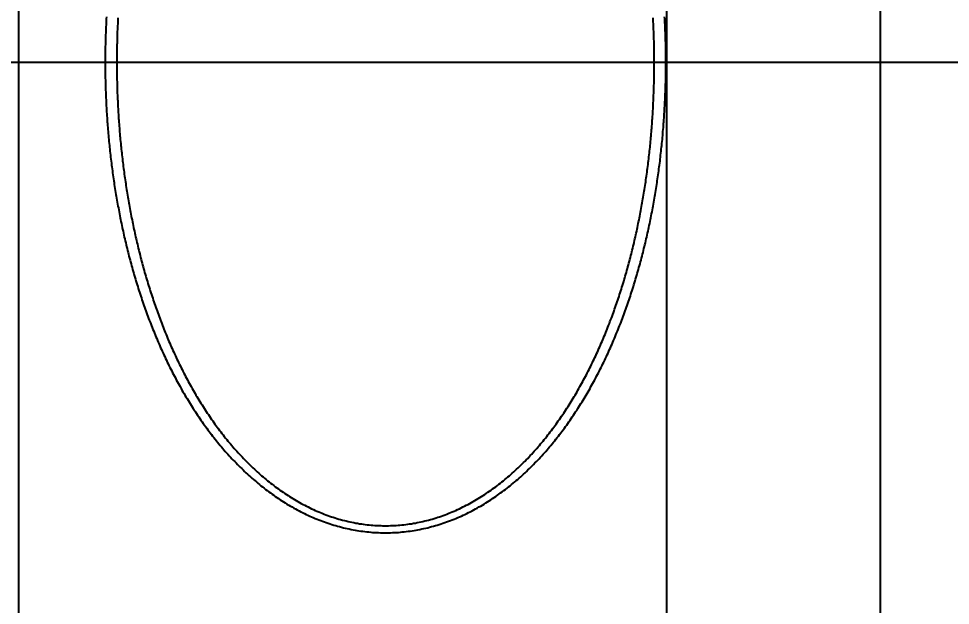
# Model space of a CAD drawing. Header units: millimetres. Extents: x 0 to 3800, y -67 to 2530.
# Drawn here: x 2298.69 to 2311.48, y 1457.56 to 1465.61 of the extents above; entities that cross this region are included whole.
import ezdxf
from ezdxf.lldxf.tags import DXFTag

# ---------------------------------------------------------------- set-up
doc = ezdxf.new("R2010")
doc.units = ezdxf.units.MM
for name, color, linetype in [('내부선 및 부속', 4, 'Continuous'), ('중심선', 1, 'DASHED'), ('치수선', 7, 'Continuous')]:
    doc.layers.add(name, color=color, linetype=linetype)
doc.styles.add('____', font='')
doc.styles.get('____').set_extended_font_data('굴림')
tags = doc.linetypes.add('DASHDOT', pattern=[70, 31, -13, 13, -13]).pattern_tags.tags
tags[10:11] = [DXFTag(74, 4), DXFTag(75, 0), DXFTag(340, '0'), DXFTag(46, 0.0), DXFTag(50, 0.0), DXFTag(44, 0.0), DXFTag(45, 0.0)]
tags[8:9] = [DXFTag(74, 4), DXFTag(75, 0), DXFTag(340, '0'), DXFTag(46, 0.0), DXFTag(50, 0.0), DXFTag(44, 0.0), DXFTag(45, 0.0)]
tags[6:7] = [DXFTag(74, 4), DXFTag(75, 0), DXFTag(340, '0'), DXFTag(46, 0.0), DXFTag(50, 0.0), DXFTag(44, 0.0), DXFTag(45, 0.0)]
tags[4:5] = [DXFTag(74, 4), DXFTag(75, 0), DXFTag(340, '0'), DXFTag(46, 0.0), DXFTag(50, 0.0), DXFTag(44, 0.0), DXFTag(45, 0.0)]
tags = doc.linetypes.add('DASHED', pattern=[25.72, 12.86, -12.86]).pattern_tags.tags
tags[6:7] = [DXFTag(74, 4), DXFTag(75, 0), DXFTag(340, '0'), DXFTag(46, 0.0), DXFTag(50, 0.0), DXFTag(44, 0.0), DXFTag(45, 0.0)]
tags[4:5] = [DXFTag(74, 4), DXFTag(75, 0), DXFTag(340, '0'), DXFTag(46, 0.0), DXFTag(50, 0.0), DXFTag(44, 0.0), DXFTag(45, 0.0)]
doc.dimstyles.new('MSADIM', dxfattribs={"dimtxt": 33, "dimasz": 17, "dimexe": 10, "dimexo": 7.5, "dimgap": 10, "dimtad": 0, "dimtih": 1, "dimtoh": 1, "dimdec": 0, "dimzin": 1, "dimdsep": 46, "dimtxsty": '____', "dimcen": 11.25, "dimadec": 0, "dimazin": 0, "dimtfac": 1, "dimtdec": 0, "dimtix": 1, "dimtmove": 0, "dimatfit": 3, "dimfxl": 1, "dimtolj": 1, "dimtzin": 1, "dimarcsym": 0})

# ---------------------------------------------------------------- blocks, each defined once
blk = doc.blocks.new('*D35')
at = {"layer": '치수선', "color": 0, "linetype": 'Continuous', "lineweight": -2, "transparency": 16777216}
for p, q in [((2924.524, 1577.512), (2924.524, 1252.002)), ((2244.524, 1269.502), (2244.524, 1272.002)), ((2261.524, 1262.002), (2547.243, 1262.002)), ((2907.524, 1262.002), (2621.804, 1262.002))]:
    blk.add_line(p, q, dxfattribs=at)
at = {"layer": '치수선', "color": 0, "linetype": 'Continuous', "transparency": 16777216}
for points in [[(2261.524, 1264.835), (2261.524, 1259.168), (2244.524, 1262.002)], [(2907.524, 1264.835), (2907.524, 1259.168), (2924.524, 1262.002)]]:
    blk.add_solid(points, dxfattribs=at)
at = {"layer": '치수선', "color": 0, "linetype": 'Continuous', "transparency": 16777216, "insert": (2584.524, 1262.002), "char_height": 25, "attachment_point": 5, "style": '____'}
blk.add_mtext('\\A1;680', dxfattribs=at)

msp = doc.modelspace()

# ---------------------------------------------------------------- linework, layer by layer
at = {"layer": '내부선 및 부속', "linetype": 'Continuous'}
for p, q in [((2307.589, 1445.561), (2307.589, 1484.462)), ((2310.52, 1445.705), (2310.52, 1484.318)), ((2298.694, 1483.583), (2298.694, 1446.441))]:
    msp.add_line(p, q, dxfattribs=at)
at = {"layer": '내부선 및 부속', "linetype": 'Continuous', "flags": 128}
for points in [[(2299.898, 1465.636), (2299.897, 1465.609), (2299.896, 1465.582), (2299.894, 1465.555), (2299.893, 1465.528), (2299.892, 1465.5), (2299.891, 1465.473), (2299.89, 1465.446), (2299.889, 1465.419), (2299.888, 1465.392), (2299.887, 1465.365), (2299.886, 1465.338), (2299.885, 1465.31), (2299.885, 1465.283), (2299.884, 1465.256), (2299.883, 1465.229), (2299.883, 1465.202), (2299.883, 1465.202), (2299.883, 1465.175), (2299.882, 1465.148), (2299.882, 1465.121), (2299.882, 1465.093), (2299.882, 1465.066), (2299.881, 1465.039), (2299.881, 1465.012), (2299.881, 1465.012)], [(2300.057, 1465.622), (2300.055, 1465.595), (2300.054, 1465.569), (2300.053, 1465.542), (2300.051, 1465.516), (2300.05, 1465.489), (2300.049, 1465.463), (2300.048, 1465.436), (2300.047, 1465.41), (2300.046, 1465.383), (2300.046, 1465.357), (2300.045, 1465.33), (2300.044, 1465.304), (2300.044, 1465.277), (2300.043, 1465.251), (2300.043, 1465.224), (2300.042, 1465.198), (2300.042, 1465.198), (2300.042, 1465.171), (2300.041, 1465.145), (2300.041, 1465.118), (2300.041, 1465.092), (2300.041, 1465.065), (2300.041, 1465.039), (2300.041, 1465.012), (2300.041, 1465.012)], [(2307.415, 1465.012), (2307.415, 1465.039), (2307.415, 1465.065), (2307.414, 1465.092), (2307.414, 1465.118), (2307.414, 1465.145), (2307.414, 1465.171), (2307.413, 1465.198), (2307.413, 1465.224), (2307.412, 1465.251), (2307.412, 1465.277), (2307.411, 1465.304), (2307.41, 1465.33), (2307.41, 1465.357), (2307.409, 1465.383), (2307.408, 1465.41), (2307.407, 1465.436), (2307.406, 1465.463), (2307.405, 1465.489), (2307.404, 1465.516), (2307.403, 1465.542), (2307.401, 1465.569), (2307.4, 1465.595), (2307.399, 1465.622)], [(2307.574, 1465.012), (2307.574, 1465.039), (2307.574, 1465.066), (2307.573, 1465.093), (2307.573, 1465.121), (2307.573, 1465.148), (2307.573, 1465.175), (2307.572, 1465.202), (2307.572, 1465.229), (2307.571, 1465.256), (2307.571, 1465.283), (2307.57, 1465.31), (2307.569, 1465.338), (2307.568, 1465.365), (2307.568, 1465.392), (2307.567, 1465.419), (2307.566, 1465.446), (2307.565, 1465.473), (2307.563, 1465.5), (2307.562, 1465.528), (2307.561, 1465.555), (2307.56, 1465.582), (2307.558, 1465.609), (2307.557, 1465.636)], [(2299.881, 1465.012), (2299.881, 1464.985), (2299.882, 1464.958), (2299.882, 1464.931), (2299.882, 1464.904), (2299.882, 1464.876), (2299.883, 1464.849), (2299.883, 1464.822), (2299.883, 1464.795), (2299.884, 1464.768), (2299.885, 1464.741), (2299.885, 1464.714), (2299.886, 1464.686), (2299.887, 1464.659), (2299.888, 1464.632), (2299.889, 1464.605), (2299.89, 1464.578), (2299.891, 1464.551), (2299.892, 1464.524), (2299.893, 1464.496), (2299.894, 1464.469), (2299.896, 1464.442), (2299.897, 1464.415), (2299.898, 1464.388), (2299.9, 1464.361), (2299.901, 1464.334), (2299.903, 1464.307), (2299.905, 1464.279), (2299.907, 1464.252), (2299.908, 1464.225), (2299.91, 1464.198), (2299.912, 1464.171), (2299.914, 1464.144), (2299.917, 1464.117), (2299.919, 1464.09), (2299.921, 1464.063), (2299.923, 1464.036), (2299.926, 1464.009), (2299.928, 1463.982), (2299.931, 1463.954), (2299.933, 1463.927), (2299.936, 1463.9), (2299.939, 1463.873), (2299.941, 1463.846), (2299.944, 1463.819), (2299.947, 1463.792), (2299.95, 1463.765), (2299.953, 1463.738), (2299.956, 1463.711), (2299.959, 1463.684), (2299.963, 1463.657), (2299.966, 1463.63), (2299.969, 1463.603), (2299.973, 1463.576), (2299.976, 1463.549), (2299.98, 1463.523), (2299.984, 1463.496), (2299.987, 1463.469), (2299.991, 1463.442), (2299.995, 1463.415), (2299.999, 1463.388), (2300.003, 1463.361), (2300.007, 1463.334), (2300.011, 1463.307), (2300.016, 1463.281), (2300.02, 1463.254), (2300.024, 1463.227), (2300.029, 1463.2), (2300.033, 1463.173), (2300.038, 1463.147), (2300.042, 1463.12), (2300.047, 1463.093), (2300.052, 1463.066), (2300.057, 1463.04), (2300.062, 1463.013), (2300.067, 1462.986), (2300.072, 1462.96), (2300.077, 1462.933), (2300.082, 1462.906), (2300.087, 1462.88), (2300.093, 1462.853), (2300.098, 1462.826), (2300.104, 1462.8), (2300.109, 1462.773), (2300.115, 1462.747), (2300.121, 1462.72), (2300.126, 1462.694), (2300.132, 1462.667), (2300.138, 1462.641), (2300.144, 1462.614), (2300.15, 1462.588), (2300.156, 1462.561), (2300.163, 1462.535), (2300.169, 1462.509), (2300.175, 1462.482), (2300.182, 1462.456), (2300.188, 1462.43), (2300.195, 1462.403), (2300.202, 1462.377), (2300.208, 1462.351), (2300.215, 1462.324), (2300.215, 1462.324), (2300.222, 1462.298), (2300.229, 1462.272), (2300.236, 1462.246), (2300.244, 1462.22), (2300.251, 1462.194), (2300.258, 1462.167), (2300.265, 1462.141), (2300.273, 1462.115), (2300.281, 1462.089), (2300.288, 1462.063), (2300.296, 1462.037), (2300.304, 1462.011), (2300.312, 1461.985), (2300.32, 1461.959), (2300.328, 1461.933), (2300.336, 1461.907), (2300.344, 1461.882), (2300.352, 1461.856), (2300.361, 1461.83), (2300.369, 1461.804), (2300.378, 1461.778), (2300.386, 1461.753), (2300.395, 1461.727), (2300.404, 1461.701), (2300.413, 1461.676), (2300.422, 1461.65), (2300.431, 1461.625), (2300.44, 1461.599), (2300.449, 1461.573), (2300.459, 1461.548), (2300.468, 1461.523), (2300.478, 1461.497), (2300.487, 1461.472), (2300.497, 1461.446), (2300.507, 1461.421), (2300.516, 1461.396), (2300.526, 1461.37), (2300.536, 1461.345), (2300.547, 1461.32), (2300.557, 1461.295), (2300.567, 1461.27), (2300.578, 1461.245), (2300.588, 1461.22), (2300.599, 1461.195), (2300.609, 1461.17), (2300.62, 1461.145), (2300.631, 1461.12), (2300.642, 1461.095), (2300.653, 1461.07), (2300.664, 1461.046), (2300.676, 1461.021), (2300.687, 1460.996), (2300.698, 1460.972), (2300.71, 1460.947), (2300.722, 1460.923), (2300.733, 1460.898), (2300.745, 1460.874), (2300.757, 1460.849), (2300.769, 1460.825), (2300.781, 1460.801), (2300.794, 1460.777), (2300.806, 1460.752), (2300.819, 1460.728), (2300.831, 1460.704), (2300.844, 1460.68), (2300.857, 1460.656), (2300.869, 1460.632), (2300.882, 1460.608), (2300.896, 1460.585), (2300.909, 1460.561), (2300.922, 1460.537), (2300.935, 1460.514), (2300.949, 1460.49), (2300.963, 1460.467), (2300.976, 1460.443), (2300.99, 1460.42), (2301.004, 1460.397), (2301.018, 1460.373), (2301.032, 1460.35), (2301.047, 1460.327), (2301.061, 1460.304), (2301.076, 1460.281), (2301.09, 1460.258), (2301.105, 1460.235), (2301.12, 1460.213), (2301.135, 1460.19), (2301.15, 1460.167), (2301.165, 1460.145), (2301.18, 1460.122), (2301.196, 1460.1), (2301.211, 1460.078), (2301.227, 1460.056), (2301.243, 1460.033), (2301.259, 1460.011), (2301.275, 1459.989), (2301.291, 1459.968), (2301.307, 1459.946), (2301.323, 1459.924), (2301.34, 1459.903), (2301.356, 1459.881), (2301.356, 1459.881), (2301.373, 1459.86), (2301.39, 1459.838), (2301.407, 1459.817), (2301.424, 1459.796), (2301.441, 1459.775), (2301.459, 1459.754), (2301.476, 1459.733), (2301.494, 1459.713), (2301.511, 1459.692), (2301.529, 1459.671), (2301.547, 1459.651), (2301.565, 1459.631), (2301.584, 1459.611), (2301.602, 1459.591), (2301.621, 1459.571), (2301.639, 1459.551), (2301.658, 1459.531), (2301.677, 1459.512), (2301.696, 1459.492), (2301.715, 1459.473), (2301.734, 1459.454), (2301.754, 1459.435), (2301.773, 1459.416), (2301.793, 1459.397), (2301.813, 1459.379), (2301.833, 1459.36), (2301.853, 1459.342), (2301.873, 1459.323), (2301.894, 1459.305), (2301.914, 1459.287), (2301.935, 1459.27), (2301.956, 1459.252), (2301.976, 1459.235), (2301.998, 1459.217), (2302.019, 1459.2), (2302.04, 1459.183), (2302.062, 1459.166), (2302.083, 1459.15), (2302.105, 1459.133), (2302.127, 1459.117), (2302.149, 1459.101), (2302.171, 1459.085), (2302.193, 1459.069), (2302.215, 1459.053), (2302.238, 1459.038), (2302.26, 1459.023), (2302.283, 1459.007), (2302.306, 1458.993), (2302.329, 1458.978), (2302.352, 1458.964), (2302.375, 1458.949), (2302.399, 1458.935), (2302.422, 1458.921), (2302.446, 1458.908), (2302.469, 1458.894), (2302.493, 1458.881), (2302.517, 1458.868), (2302.541, 1458.856), (2302.565, 1458.843), (2302.59, 1458.831), (2302.614, 1458.819), (2302.638, 1458.807), (2302.663, 1458.795), (2302.688, 1458.784), (2302.713, 1458.773), (2302.737, 1458.762), (2302.762, 1458.752), (2302.788, 1458.741), (2302.813, 1458.731), (2302.838, 1458.721), (2302.864, 1458.712), (2302.889, 1458.702), (2302.915, 1458.693), (2302.94, 1458.685), (2302.966, 1458.676), (2302.992, 1458.668), (2303.018, 1458.66), (2303.044, 1458.652), (2303.07, 1458.645), (2303.096, 1458.638), (2303.123, 1458.631), (2303.149, 1458.624), (2303.175, 1458.618), (2303.202, 1458.612), (2303.229, 1458.606), (2303.255, 1458.601), (2303.282, 1458.595), (2303.309, 1458.591), (2303.335, 1458.586), (2303.362, 1458.582), (2303.389, 1458.578), (2303.416, 1458.574), (2303.443, 1458.571), (2303.47, 1458.568), (2303.497, 1458.565), (2303.524, 1458.563), (2303.551, 1458.56), (2303.578, 1458.559), (2303.605, 1458.557), (2303.633, 1458.556), (2303.633, 1458.556), (2303.66, 1458.555), (2303.687, 1458.554), (2303.714, 1458.554), (2303.741, 1458.554), (2303.768, 1458.554), (2303.796, 1458.555), (2303.823, 1458.556), (2303.85, 1458.557), (2303.877, 1458.559), (2303.904, 1458.56), (2303.931, 1458.563), (2303.958, 1458.565), (2303.985, 1458.568), (2304.012, 1458.571), (2304.039, 1458.574), (2304.066, 1458.578), (2304.093, 1458.582), (2304.12, 1458.586), (2304.147, 1458.591), (2304.173, 1458.596), (2304.2, 1458.601), (2304.227, 1458.606), (2304.253, 1458.612), (2304.28, 1458.618), (2304.306, 1458.624), (2304.332, 1458.631), (2304.359, 1458.638), (2304.385, 1458.645), (2304.411, 1458.652), (2304.437, 1458.66), (2304.463, 1458.668), (2304.489, 1458.676), (2304.515, 1458.685), (2304.54, 1458.693), (2304.566, 1458.702), (2304.592, 1458.712), (2304.617, 1458.721), (2304.642, 1458.731), (2304.668, 1458.741), (2304.693, 1458.752), (2304.718, 1458.762), (2304.743, 1458.773), (2304.768, 1458.784), (2304.792, 1458.795), (2304.817, 1458.807), (2304.841, 1458.819), (2304.866, 1458.831), (2304.89, 1458.843), (2304.914, 1458.856), (2304.938, 1458.868), (2304.962, 1458.881), (2304.986, 1458.894), (2305.009, 1458.908), (2305.033, 1458.921), (2305.057, 1458.935), (2305.08, 1458.949), (2305.103, 1458.964), (2305.126, 1458.978), (2305.149, 1458.993), (2305.172, 1459.007), (2305.195, 1459.023), (2305.217, 1459.038), (2305.24, 1459.053), (2305.262, 1459.069), (2305.284, 1459.085), (2305.307, 1459.101), (2305.328, 1459.117), (2305.35, 1459.133), (2305.372, 1459.15), (2305.394, 1459.166), (2305.415, 1459.183), (2305.436, 1459.2), (2305.458, 1459.217), (2305.479, 1459.235), (2305.5, 1459.252), (2305.52, 1459.27), (2305.541, 1459.287), (2305.562, 1459.305), (2305.582, 1459.323), (2305.602, 1459.342), (2305.622, 1459.36), (2305.642, 1459.379), (2305.662, 1459.397), (2305.682, 1459.416), (2305.701, 1459.435), (2305.721, 1459.454), (2305.74, 1459.473), (2305.759, 1459.492), (2305.778, 1459.512), (2305.797, 1459.531), (2305.816, 1459.551), (2305.835, 1459.571), (2305.853, 1459.591), (2305.872, 1459.611), (2305.89, 1459.631), (2305.908, 1459.651), (2305.926, 1459.671), (2305.944, 1459.692), (2305.961, 1459.713), (2305.979, 1459.733), (2305.979, 1459.733), (2305.997, 1459.754), (2306.014, 1459.775), (2306.031, 1459.796), (2306.048, 1459.817), (2306.065, 1459.838), (2306.082, 1459.86), (2306.099, 1459.881), (2306.115, 1459.903), (2306.132, 1459.924), (2306.148, 1459.946), (2306.164, 1459.968), (2306.181, 1459.99), (2306.197, 1460.011), (2306.213, 1460.033), (2306.228, 1460.056), (2306.244, 1460.078), (2306.259, 1460.1), (2306.275, 1460.122), (2306.29, 1460.145), (2306.305, 1460.167), (2306.32, 1460.19), (2306.335, 1460.213), (2306.35, 1460.235), (2306.365, 1460.258), (2306.38, 1460.281), (2306.394, 1460.304), (2306.409, 1460.327), (2306.423, 1460.35), (2306.437, 1460.373), (2306.451, 1460.397), (2306.465, 1460.42), (2306.479, 1460.443), (2306.493, 1460.467), (2306.506, 1460.49), (2306.52, 1460.514), (2306.533, 1460.537), (2306.546, 1460.561), (2306.56, 1460.585), (2306.573, 1460.608), (2306.586, 1460.632), (2306.599, 1460.656), (2306.611, 1460.68), (2306.624, 1460.704), (2306.637, 1460.728), (2306.649, 1460.752), (2306.661, 1460.777), (2306.674, 1460.801), (2306.686, 1460.825), (2306.698, 1460.849), (2306.71, 1460.874), (2306.722, 1460.898), (2306.734, 1460.923), (2306.745, 1460.947), (2306.757, 1460.972), (2306.768, 1460.996), (2306.78, 1461.021), (2306.791, 1461.046), (2306.802, 1461.07), (2306.813, 1461.095), (2306.824, 1461.12), (2306.835, 1461.145), (2306.846, 1461.17), (2306.857, 1461.195), (2306.867, 1461.22), (2306.878, 1461.245), (2306.888, 1461.27), (2306.898, 1461.295), (2306.909, 1461.32), (2306.919, 1461.345), (2306.929, 1461.371), (2306.939, 1461.396), (2306.949, 1461.421), (2306.958, 1461.446), (2306.968, 1461.472), (2306.978, 1461.497), (2306.987, 1461.523), (2306.997, 1461.548), (2307.006, 1461.573), (2307.015, 1461.599), (2307.024, 1461.625), (2307.033, 1461.65), (2307.042, 1461.676), (2307.051, 1461.701), (2307.06, 1461.727), (2307.069, 1461.753), (2307.078, 1461.778), (2307.086, 1461.804), (2307.095, 1461.83), (2307.103, 1461.856), (2307.111, 1461.882), (2307.119, 1461.907), (2307.128, 1461.933), (2307.136, 1461.959), (2307.144, 1461.985), (2307.151, 1462.011), (2307.159, 1462.037), (2307.167, 1462.063), (2307.175, 1462.089), (2307.182, 1462.115), (2307.19, 1462.141), (2307.19, 1462.141), (2307.197, 1462.167), (2307.204, 1462.194), (2307.212, 1462.22), (2307.219, 1462.246), (2307.226, 1462.272), (2307.233, 1462.298), (2307.24, 1462.324), (2307.247, 1462.351), (2307.254, 1462.377), (2307.26, 1462.403), (2307.267, 1462.43), (2307.273, 1462.456), (2307.28, 1462.482), (2307.286, 1462.509), (2307.293, 1462.535), (2307.299, 1462.561), (2307.305, 1462.588), (2307.311, 1462.614), (2307.317, 1462.641), (2307.323, 1462.667), (2307.329, 1462.694), (2307.335, 1462.72), (2307.34, 1462.747), (2307.346, 1462.773), (2307.352, 1462.8), (2307.357, 1462.826), (2307.363, 1462.853), (2307.368, 1462.88), (2307.373, 1462.906), (2307.378, 1462.933), (2307.384, 1462.96), (2307.389, 1462.986), (2307.394, 1463.013), (2307.399, 1463.04), (2307.403, 1463.066), (2307.408, 1463.093), (2307.413, 1463.12), (2307.418, 1463.147), (2307.422, 1463.173), (2307.427, 1463.2), (2307.431, 1463.227), (2307.435, 1463.254), (2307.44, 1463.281), (2307.444, 1463.307), (2307.448, 1463.334), (2307.452, 1463.361), (2307.456, 1463.388), (2307.46, 1463.415), (2307.464, 1463.442), (2307.468, 1463.469), (2307.472, 1463.496), (2307.475, 1463.523), (2307.479, 1463.549), (2307.482, 1463.576), (2307.486, 1463.603), (2307.489, 1463.63), (2307.493, 1463.657), (2307.496, 1463.684), (2307.499, 1463.711), (2307.502, 1463.738), (2307.505, 1463.765), (2307.508, 1463.792), (2307.511, 1463.819), (2307.514, 1463.846), (2307.517, 1463.873), (2307.519, 1463.9), (2307.522, 1463.927), (2307.525, 1463.954), (2307.527, 1463.981), (2307.53, 1464.009), (2307.532, 1464.036), (2307.534, 1464.063), (2307.537, 1464.09), (2307.539, 1464.117), (2307.541, 1464.144), (2307.543, 1464.171), (2307.545, 1464.198), (2307.547, 1464.225), (2307.549, 1464.252), (2307.55, 1464.279), (2307.552, 1464.307), (2307.554, 1464.334), (2307.555, 1464.361), (2307.557, 1464.388), (2307.558, 1464.415), (2307.56, 1464.442), (2307.561, 1464.469), (2307.562, 1464.496), (2307.563, 1464.524), (2307.565, 1464.551), (2307.566, 1464.578), (2307.567, 1464.605), (2307.568, 1464.632), (2307.568, 1464.659), (2307.569, 1464.686), (2307.57, 1464.714), (2307.571, 1464.741), (2307.571, 1464.768), (2307.572, 1464.795), (2307.572, 1464.822), (2307.572, 1464.822), (2307.573, 1464.849), (2307.573, 1464.876), (2307.573, 1464.904), (2307.573, 1464.931), (2307.574, 1464.958), (2307.574, 1464.985), (2307.574, 1465.012), (2307.574, 1465.012)], [(2300.041, 1465.012), (2300.041, 1464.986), (2300.041, 1464.959), (2300.041, 1464.933), (2300.041, 1464.906), (2300.041, 1464.88), (2300.042, 1464.853), (2300.042, 1464.827), (2300.043, 1464.8), (2300.043, 1464.774), (2300.044, 1464.747), (2300.044, 1464.72), (2300.045, 1464.694), (2300.046, 1464.667), (2300.046, 1464.641), (2300.047, 1464.614), (2300.048, 1464.588), (2300.049, 1464.561), (2300.05, 1464.535), (2300.051, 1464.508), (2300.053, 1464.482), (2300.054, 1464.455), (2300.055, 1464.429), (2300.057, 1464.402), (2300.058, 1464.376), (2300.059, 1464.349), (2300.061, 1464.323), (2300.063, 1464.296), (2300.064, 1464.27), (2300.066, 1464.243), (2300.068, 1464.217), (2300.07, 1464.191), (2300.072, 1464.164), (2300.074, 1464.138), (2300.076, 1464.111), (2300.078, 1464.085), (2300.08, 1464.058), (2300.082, 1464.032), (2300.084, 1464.005), (2300.087, 1463.979), (2300.089, 1463.952), (2300.092, 1463.926), (2300.094, 1463.9), (2300.097, 1463.873), (2300.1, 1463.847), (2300.102, 1463.82), (2300.105, 1463.794), (2300.108, 1463.768), (2300.111, 1463.741), (2300.114, 1463.715), (2300.117, 1463.688), (2300.12, 1463.662), (2300.123, 1463.636), (2300.127, 1463.609), (2300.13, 1463.583), (2300.133, 1463.557), (2300.137, 1463.53), (2300.14, 1463.504), (2300.144, 1463.478), (2300.147, 1463.452), (2300.151, 1463.425), (2300.155, 1463.399), (2300.159, 1463.373), (2300.163, 1463.347), (2300.167, 1463.32), (2300.171, 1463.294), (2300.175, 1463.268), (2300.179, 1463.242), (2300.183, 1463.216), (2300.188, 1463.189), (2300.192, 1463.163), (2300.196, 1463.137), (2300.201, 1463.111), (2300.205, 1463.085), (2300.21, 1463.059), (2300.215, 1463.033), (2300.219, 1463.006), (2300.224, 1462.98), (2300.229, 1462.954), (2300.234, 1462.928), (2300.239, 1462.902), (2300.244, 1462.876), (2300.25, 1462.85), (2300.255, 1462.824), (2300.26, 1462.798), (2300.265, 1462.772), (2300.271, 1462.746), (2300.276, 1462.72), (2300.282, 1462.695), (2300.288, 1462.669), (2300.293, 1462.643), (2300.299, 1462.617), (2300.305, 1462.591), (2300.311, 1462.565), (2300.317, 1462.539), (2300.323, 1462.514), (2300.329, 1462.488), (2300.336, 1462.462), (2300.342, 1462.436), (2300.348, 1462.411), (2300.355, 1462.385), (2300.355, 1462.385), (2300.361, 1462.359), (2300.368, 1462.334), (2300.375, 1462.308), (2300.381, 1462.282), (2300.388, 1462.257), (2300.395, 1462.231), (2300.402, 1462.206), (2300.409, 1462.18), (2300.416, 1462.154), (2300.423, 1462.129), (2300.431, 1462.103), (2300.438, 1462.078), (2300.445, 1462.053), (2300.453, 1462.027), (2300.461, 1462.002), (2300.468, 1461.976), (2300.476, 1461.951), (2300.484, 1461.926), (2300.492, 1461.9), (2300.5, 1461.875), (2300.508, 1461.85), (2300.516, 1461.825), (2300.524, 1461.799), (2300.533, 1461.774), (2300.541, 1461.749), (2300.549, 1461.724), (2300.558, 1461.699), (2300.567, 1461.674), (2300.575, 1461.649), (2300.584, 1461.624), (2300.593, 1461.599), (2300.602, 1461.574), (2300.611, 1461.549), (2300.62, 1461.524), (2300.629, 1461.499), (2300.639, 1461.474), (2300.648, 1461.45), (2300.658, 1461.425), (2300.667, 1461.4), (2300.677, 1461.375), (2300.687, 1461.351), (2300.696, 1461.326), (2300.706, 1461.302), (2300.716, 1461.277), (2300.727, 1461.253), (2300.737, 1461.228), (2300.747, 1461.204), (2300.757, 1461.179), (2300.768, 1461.155), (2300.778, 1461.131), (2300.789, 1461.106), (2300.8, 1461.082), (2300.811, 1461.058), (2300.822, 1461.034), (2300.833, 1461.01), (2300.844, 1460.985), (2300.855, 1460.961), (2300.866, 1460.937), (2300.878, 1460.913), (2300.889, 1460.89), (2300.901, 1460.866), (2300.913, 1460.842), (2300.924, 1460.818), (2300.936, 1460.794), (2300.948, 1460.771), (2300.96, 1460.747), (2300.973, 1460.724), (2300.985, 1460.7), (2300.997, 1460.677), (2301.01, 1460.653), (2301.022, 1460.63), (2301.035, 1460.607), (2301.048, 1460.583), (2301.061, 1460.56), (2301.074, 1460.537), (2301.087, 1460.514), (2301.1, 1460.491), (2301.114, 1460.468), (2301.127, 1460.445), (2301.141, 1460.423), (2301.154, 1460.4), (2301.168, 1460.377), (2301.182, 1460.355), (2301.196, 1460.332), (2301.21, 1460.31), (2301.224, 1460.287), (2301.238, 1460.265), (2301.253, 1460.243), (2301.267, 1460.22), (2301.282, 1460.198), (2301.297, 1460.176), (2301.312, 1460.154), (2301.327, 1460.132), (2301.342, 1460.111), (2301.357, 1460.089), (2301.372, 1460.067), (2301.388, 1460.046), (2301.403, 1460.024), (2301.419, 1460.003), (2301.435, 1459.981), (2301.435, 1459.981), (2301.451, 1459.96), (2301.467, 1459.939), (2301.483, 1459.918), (2301.499, 1459.897), (2301.516, 1459.876), (2301.532, 1459.855), (2301.549, 1459.835), (2301.566, 1459.814), (2301.583, 1459.794), (2301.6, 1459.773), (2301.617, 1459.753), (2301.634, 1459.733), (2301.652, 1459.713), (2301.669, 1459.693), (2301.687, 1459.673), (2301.705, 1459.653), (2301.723, 1459.634), (2301.741, 1459.614), (2301.759, 1459.595), (2301.777, 1459.576), (2301.796, 1459.557), (2301.814, 1459.538), (2301.833, 1459.519), (2301.852, 1459.5), (2301.871, 1459.482), (2301.89, 1459.463), (2301.909, 1459.445), (2301.929, 1459.427), (2301.948, 1459.409), (2301.968, 1459.391), (2301.988, 1459.373), (2302.008, 1459.355), (2302.028, 1459.338), (2302.048, 1459.32), (2302.069, 1459.303), (2302.089, 1459.286), (2302.11, 1459.269), (2302.13, 1459.253), (2302.151, 1459.236), (2302.172, 1459.22), (2302.193, 1459.203), (2302.215, 1459.187), (2302.236, 1459.171), (2302.258, 1459.156), (2302.279, 1459.14), (2302.301, 1459.125), (2302.323, 1459.11), (2302.345, 1459.095), (2302.367, 1459.08), (2302.39, 1459.066), (2302.412, 1459.051), (2302.435, 1459.037), (2302.457, 1459.023), (2302.48, 1459.01), (2302.503, 1458.996), (2302.526, 1458.983), (2302.549, 1458.97), (2302.572, 1458.957), (2302.596, 1458.944), (2302.619, 1458.932), (2302.643, 1458.92), (2302.666, 1458.908), (2302.69, 1458.896), (2302.714, 1458.885), (2302.738, 1458.873), (2302.762, 1458.862), (2302.787, 1458.852), (2302.811, 1458.841), (2302.836, 1458.831), (2302.86, 1458.821), (2302.885, 1458.811), (2302.91, 1458.802), (2302.935, 1458.793), (2302.96, 1458.784), (2302.985, 1458.775), (2303.01, 1458.767), (2303.035, 1458.759), (2303.061, 1458.751), (2303.086, 1458.743), (2303.112, 1458.736), (2303.137, 1458.729), (2303.163, 1458.722), (2303.189, 1458.716), (2303.214, 1458.71), (2303.24, 1458.704), (2303.266, 1458.698), (2303.292, 1458.693), (2303.318, 1458.688), (2303.344, 1458.684), (2303.371, 1458.679), (2303.397, 1458.675), (2303.423, 1458.672), (2303.45, 1458.668), (2303.476, 1458.665), (2303.502, 1458.662), (2303.529, 1458.66), (2303.555, 1458.657), (2303.582, 1458.656), (2303.608, 1458.654), (2303.635, 1458.653), (2303.635, 1458.653), (2303.661, 1458.652), (2303.688, 1458.651), (2303.714, 1458.651), (2303.741, 1458.651), (2303.767, 1458.651), (2303.794, 1458.652), (2303.82, 1458.653), (2303.847, 1458.654), (2303.873, 1458.656), (2303.9, 1458.657), (2303.926, 1458.66), (2303.953, 1458.662), (2303.979, 1458.665), (2304.006, 1458.668), (2304.032, 1458.672), (2304.058, 1458.675), (2304.084, 1458.679), (2304.111, 1458.684), (2304.137, 1458.688), (2304.163, 1458.693), (2304.189, 1458.698), (2304.215, 1458.704), (2304.241, 1458.71), (2304.267, 1458.716), (2304.292, 1458.722), (2304.318, 1458.729), (2304.344, 1458.736), (2304.369, 1458.743), (2304.395, 1458.751), (2304.42, 1458.759), (2304.445, 1458.767), (2304.47, 1458.775), (2304.495, 1458.784), (2304.52, 1458.793), (2304.545, 1458.802), (2304.57, 1458.811), (2304.595, 1458.821), (2304.62, 1458.831), (2304.644, 1458.841), (2304.668, 1458.852), (2304.693, 1458.862), (2304.717, 1458.873), (2304.741, 1458.885), (2304.765, 1458.896), (2304.789, 1458.908), (2304.812, 1458.92), (2304.836, 1458.932), (2304.86, 1458.944), (2304.883, 1458.957), (2304.906, 1458.97), (2304.929, 1458.983), (2304.952, 1458.996), (2304.975, 1459.01), (2304.998, 1459.023), (2305.021, 1459.037), (2305.043, 1459.051), (2305.066, 1459.066), (2305.088, 1459.08), (2305.11, 1459.095), (2305.132, 1459.11), (2305.154, 1459.125), (2305.176, 1459.14), (2305.197, 1459.156), (2305.219, 1459.171), (2305.24, 1459.187), (2305.262, 1459.203), (2305.283, 1459.22), (2305.304, 1459.236), (2305.325, 1459.253), (2305.346, 1459.269), (2305.366, 1459.286), (2305.387, 1459.303), (2305.407, 1459.32), (2305.427, 1459.338), (2305.447, 1459.355), (2305.467, 1459.373), (2305.487, 1459.391), (2305.507, 1459.409), (2305.526, 1459.427), (2305.546, 1459.445), (2305.565, 1459.463), (2305.584, 1459.482), (2305.603, 1459.5), (2305.622, 1459.519), (2305.641, 1459.538), (2305.659, 1459.557), (2305.678, 1459.576), (2305.696, 1459.595), (2305.714, 1459.614), (2305.733, 1459.634), (2305.75, 1459.653), (2305.768, 1459.673), (2305.786, 1459.693), (2305.803, 1459.713), (2305.821, 1459.733), (2305.838, 1459.753), (2305.855, 1459.773), (2305.872, 1459.794), (2305.889, 1459.814), (2305.906, 1459.835), (2305.906, 1459.835), (2305.923, 1459.855), (2305.939, 1459.876), (2305.956, 1459.897), (2305.972, 1459.918), (2305.988, 1459.939), (2306.004, 1459.96), (2306.02, 1459.981), (2306.036, 1460.003), (2306.052, 1460.024), (2306.067, 1460.046), (2306.083, 1460.067), (2306.098, 1460.089), (2306.113, 1460.111), (2306.128, 1460.132), (2306.143, 1460.154), (2306.158, 1460.176), (2306.173, 1460.198), (2306.188, 1460.22), (2306.202, 1460.243), (2306.217, 1460.265), (2306.231, 1460.287), (2306.245, 1460.31), (2306.259, 1460.332), (2306.273, 1460.355), (2306.287, 1460.377), (2306.301, 1460.4), (2306.315, 1460.423), (2306.328, 1460.445), (2306.342, 1460.468), (2306.355, 1460.491), (2306.368, 1460.514), (2306.381, 1460.537), (2306.394, 1460.56), (2306.407, 1460.583), (2306.42, 1460.607), (2306.433, 1460.63), (2306.445, 1460.653), (2306.458, 1460.677), (2306.47, 1460.7), (2306.483, 1460.724), (2306.495, 1460.747), (2306.507, 1460.771), (2306.519, 1460.794), (2306.531, 1460.818), (2306.543, 1460.842), (2306.554, 1460.866), (2306.566, 1460.89), (2306.577, 1460.913), (2306.589, 1460.937), (2306.6, 1460.961), (2306.611, 1460.985), (2306.623, 1461.01), (2306.634, 1461.034), (2306.645, 1461.058), (2306.655, 1461.082), (2306.666, 1461.106), (2306.677, 1461.131), (2306.687, 1461.155), (2306.698, 1461.179), (2306.708, 1461.204), (2306.718, 1461.228), (2306.729, 1461.253), (2306.739, 1461.277), (2306.749, 1461.302), (2306.759, 1461.326), (2306.769, 1461.351), (2306.778, 1461.375), (2306.788, 1461.4), (2306.798, 1461.425), (2306.807, 1461.45), (2306.816, 1461.474), (2306.826, 1461.499), (2306.835, 1461.524), (2306.844, 1461.549), (2306.853, 1461.574), (2306.862, 1461.599), (2306.871, 1461.624), (2306.88, 1461.649), (2306.889, 1461.674), (2306.897, 1461.699), (2306.906, 1461.724), (2306.914, 1461.749), (2306.923, 1461.774), (2306.931, 1461.799), (2306.939, 1461.825), (2306.947, 1461.85), (2306.955, 1461.875), (2306.963, 1461.9), (2306.971, 1461.926), (2306.979, 1461.951), (2306.987, 1461.976), (2306.995, 1462.002), (2307.002, 1462.027), (2307.01, 1462.053), (2307.017, 1462.078), (2307.025, 1462.103), (2307.032, 1462.129), (2307.039, 1462.154), (2307.046, 1462.18), (2307.053, 1462.206), (2307.053, 1462.206), (2307.06, 1462.231), (2307.067, 1462.257), (2307.074, 1462.282), (2307.081, 1462.308), (2307.087, 1462.334), (2307.094, 1462.359), (2307.1, 1462.385), (2307.107, 1462.411), (2307.113, 1462.436), (2307.12, 1462.462), (2307.126, 1462.488), (2307.132, 1462.514), (2307.138, 1462.539), (2307.144, 1462.565), (2307.15, 1462.591), (2307.156, 1462.617), (2307.162, 1462.643), (2307.168, 1462.669), (2307.173, 1462.695), (2307.179, 1462.72), (2307.184, 1462.746), (2307.19, 1462.772), (2307.195, 1462.798), (2307.2, 1462.824), (2307.206, 1462.85), (2307.211, 1462.876), (2307.216, 1462.902), (2307.221, 1462.928), (2307.226, 1462.954), (2307.231, 1462.98), (2307.236, 1463.006), (2307.241, 1463.033), (2307.245, 1463.059), (2307.25, 1463.085), (2307.254, 1463.111), (2307.259, 1463.137), (2307.263, 1463.163), (2307.268, 1463.189), (2307.272, 1463.216), (2307.276, 1463.242), (2307.28, 1463.268), (2307.285, 1463.294), (2307.289, 1463.32), (2307.293, 1463.347), (2307.297, 1463.373), (2307.3, 1463.399), (2307.304, 1463.425), (2307.308, 1463.452), (2307.311, 1463.478), (2307.315, 1463.504), (2307.319, 1463.53), (2307.322, 1463.557), (2307.325, 1463.583), (2307.329, 1463.609), (2307.332, 1463.636), (2307.335, 1463.662), (2307.338, 1463.688), (2307.341, 1463.715), (2307.344, 1463.741), (2307.347, 1463.768), (2307.35, 1463.794), (2307.353, 1463.82), (2307.356, 1463.847), (2307.358, 1463.873), (2307.361, 1463.9), (2307.364, 1463.926), (2307.366, 1463.952), (2307.368, 1463.979), (2307.371, 1464.005), (2307.373, 1464.032), (2307.375, 1464.058), (2307.378, 1464.085), (2307.38, 1464.111), (2307.382, 1464.138), (2307.384, 1464.164), (2307.386, 1464.191), (2307.387, 1464.217), (2307.389, 1464.243), (2307.391, 1464.27), (2307.393, 1464.296), (2307.394, 1464.323), (2307.396, 1464.349), (2307.397, 1464.376), (2307.399, 1464.402), (2307.4, 1464.429), (2307.401, 1464.455), (2307.403, 1464.482), (2307.404, 1464.508), (2307.405, 1464.535), (2307.406, 1464.561), (2307.407, 1464.588), (2307.408, 1464.614), (2307.409, 1464.641), (2307.41, 1464.667), (2307.41, 1464.694), (2307.411, 1464.72), (2307.412, 1464.747), (2307.412, 1464.774), (2307.413, 1464.8), (2307.413, 1464.827), (2307.413, 1464.827), (2307.414, 1464.853), (2307.414, 1464.88), (2307.414, 1464.906), (2307.414, 1464.933), (2307.415, 1464.959), (2307.415, 1464.986), (2307.415, 1465.012), (2307.415, 1465.012)]]:
    msp.add_lwpolyline(points, dxfattribs=at)
at = {"layer": '중심선', "linetype": 'DASHDOT'}
msp.add_line((2387.34, 1465.012), (2214.524, 1465.012), dxfattribs=at)

# ---------------------------------------------------------------- dimensions: what is measured, and where the dimension line sits
at = {"layer": '치수선', "linetype": 'Continuous'}
dim = msp.add_linear_dim(base=(2244.524, 1262.002), p1=(2924.524, 1585.012), p2=(2244.524, 1262.002), dimstyle='MSADIM', override={"dimtxt": 25}, dxfattribs=at)
dim.commit()
dim.dimension.update_dxf_attribs({"geometry": '*D35', "text_midpoint": (2584.524, 1262.002)})

doc.saveas('drawing.dxf')
